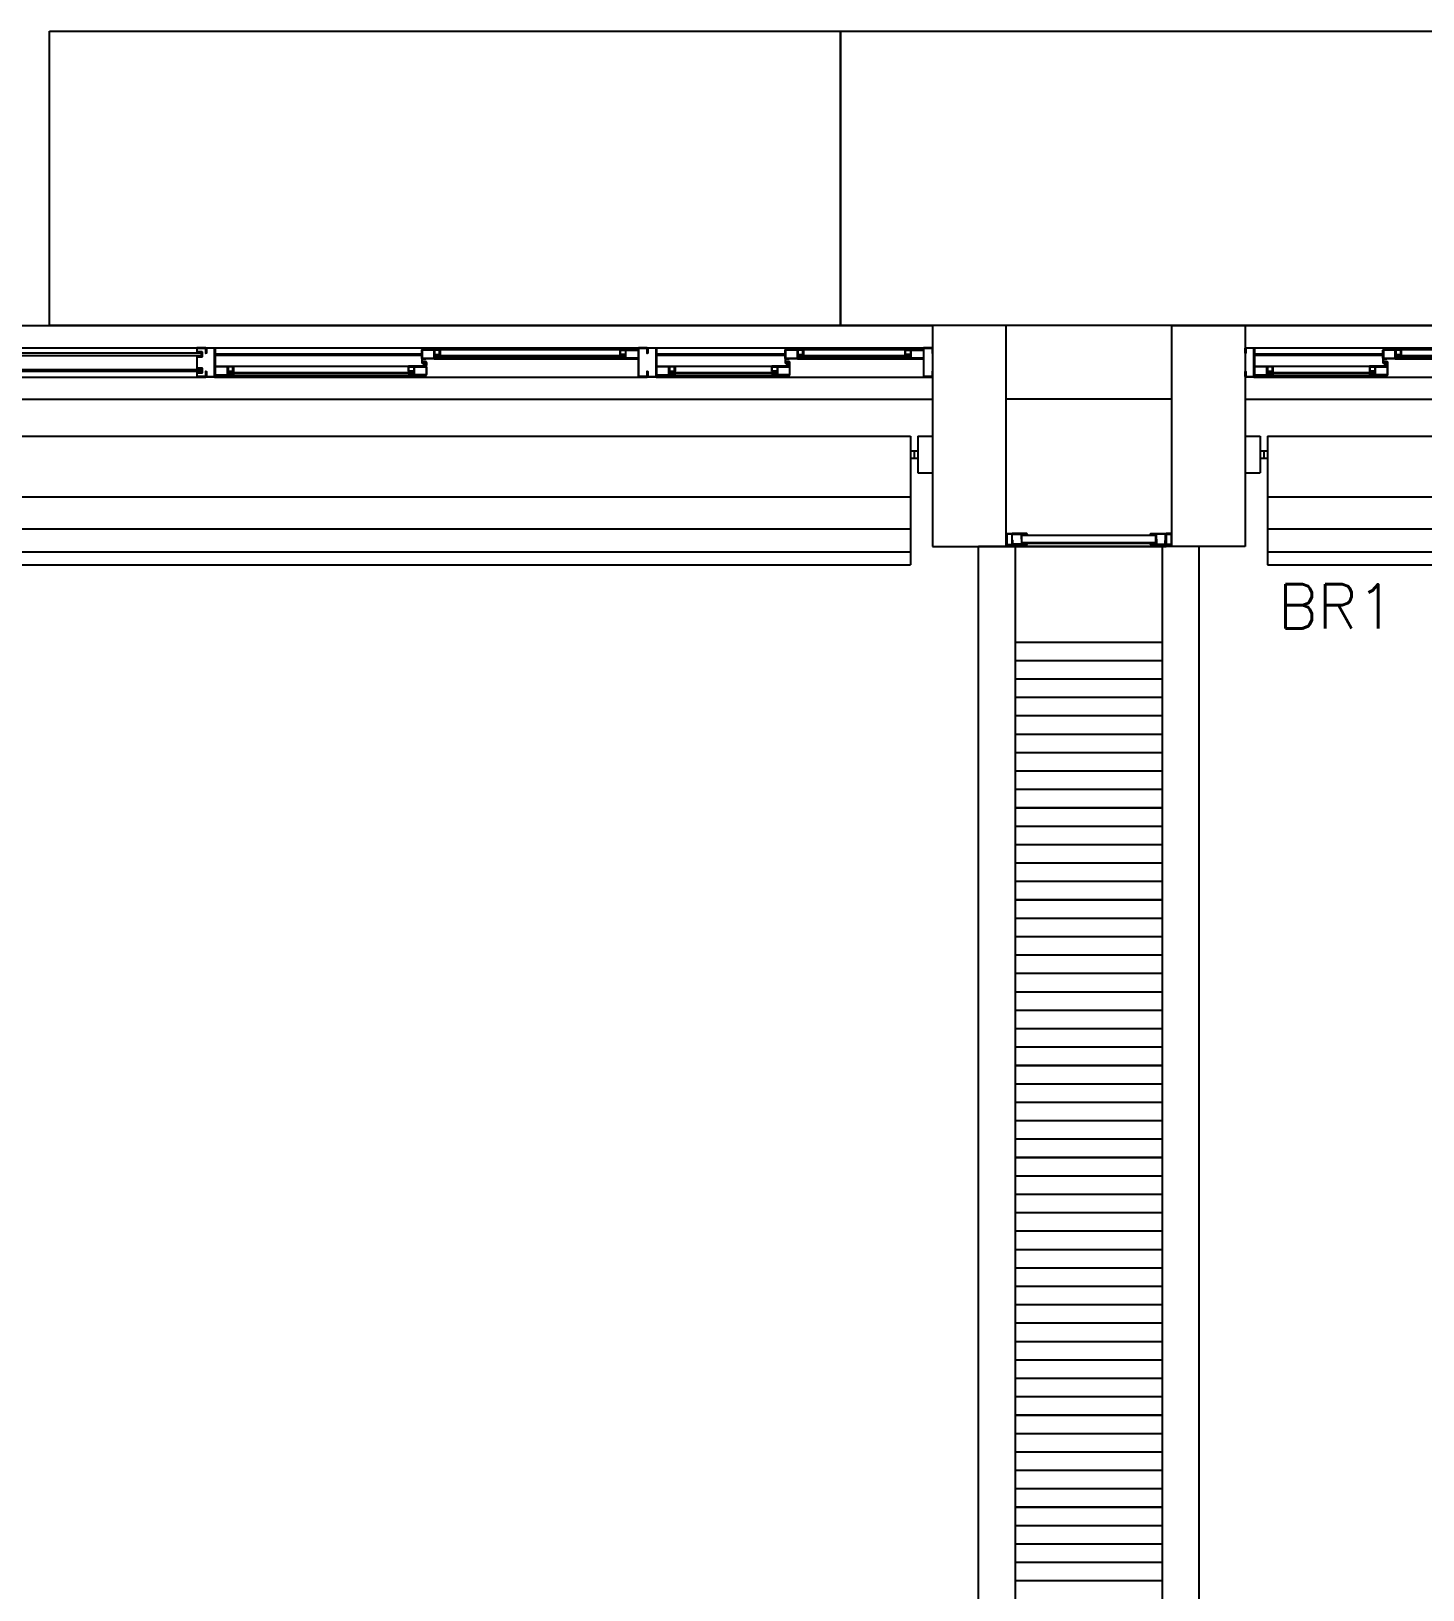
# Model space of a CAD drawing. Header units: millimetres. Extents: x 2128 to 2646, y 1972 to 2207.
# Drawn here: x 2266.161 to 2269.944, y 2124.081 to 2128.315 of the extents above; entities that cross this region are included whole.
import ezdxf

# ---------------------------------------------------------------- set-up
doc = ezdxf.new("R2010")
doc.units = ezdxf.units.MM
doc.linetypes.add('DASHED2', pattern=[0.375, 0.25, -0.125])
for name, color, linetype in [('AR-ALV', 2, 'Continuous'), ('AR-BANCADAS', 1, 'Continuous'), ('AR-BRISES', 1, 'Continuous'), ('AR-ESQ', 1, 'Continuous'), ('AR-ESTC', 3, 'Continuous'), ('AR-ESTC-V3', 3, 'Continuous'), ('AR-PEITORIL', 1, 'Continuous'), ('AR-PISO', 1, 'Continuous'), ('BC- VISTA', 1, 'Continuous'), ('BR-LINHAS', 1, 'Continuous'), ('BR-MONTANTE', 242, 'Continuous'), ('BR-PAINEL', 1, 'Continuous'), ('BR-SUPORTE', 1, 'Continuous'), ('BR-TEXTO', 2, 'Continuous'), ('DT-ESQ-BAGUETE-C', 1, 'Continuous'), ('DT-ESQ-BAGUETE-V', 1, 'Continuous'), ('DT-ESQ-CHAPA DOBRADA-V', 1, 'Continuous'), ('DT-ESQ-MARCO-V', 1, 'Continuous'), ('DT-ESQ-PERFIL CADEIRA-C', 2, 'Continuous'), ('DT-ESQ-PERFIL CADEIRA-V', 2, 'Continuous'), ('DT-ESQ-PERFIL U SIMPLES-C', 2, 'Continuous'), ('DT-ESQ-PERFIL U-C', 2, 'Continuous'), ('DT-ESQ-PERFIL U-V', 1, 'Continuous'), ('DT-ESQ-VENEZIANA-C', 1, 'Continuous'), ('DT-ESQ-VENEZIANA-V', 1, 'Continuous'), ('DT-ESQ-VIDRO-C', 2, 'Continuous'), ('DT-ESQ-VIDRO-V', 71, 'Continuous'), ('DT-TXTMOD', 1, 'Continuous')]:
    doc.layers.add(name, color=color, linetype=linetype)
doc.styles.add('S10', font='simplex.shx', dxfattribs={"height": 0.1})
doc.styles.add('S12', font='simplex.shx', dxfattribs={"width": 1.1, "height": 0.12})

# ---------------------------------------------------------------- blocks, each defined once
blk = doc.blocks.new('EF40-P')
at = {"layer": 'DT-ESQ-BAGUETE-C', "ltscale": 0.1}
for points in [[(0.4225, -0.08), (0.409, -0.08), (0.409, -0.0785), (0.422, -0.0785, 0.414214), (0.4225, -0.078), (0.4225, -0.067, 0.414214), (0.422, -0.0665), (0.409, -0.0665), (0.409, -0.065), (0.4225, -0.065, -0.414214), (0.424, -0.0665), (0.424, -0.0785, -0.414214)], [(0.0735, -0.125), (0.06, -0.125), (0.06, -0.1235), (0.073, -0.1235, 0.414214), (0.0735, -0.123), (0.0735, -0.112, 0.414214), (0.073, -0.1115), (0.06, -0.1115), (0.06, -0.11), (0.0735, -0.11, -0.414214), (0.075, -0.1115), (0.075, -0.1235, -0.414214)], [(0.339, -0.125), (0.3525, -0.125), (0.3525, -0.1235), (0.3395, -0.1235, -0.414214), (0.339, -0.123), (0.339, -0.112, -0.414214), (0.3395, -0.1115), (0.3525, -0.1115), (0.3525, -0.11), (0.339, -0.11, 0.414214), (0.3375, -0.1115), (0.3375, -0.1235, 0.414214)]]:
    blk.add_lwpolyline(points, format="xyb", close=True, dxfattribs=at)
at = {"layer": 'DT-ESQ-BAGUETE-V', "ltscale": 0.1}
for p, q in [((0.4225, -0.065), (0.7015, -0.065)), ((0.0735, -0.11), (0.339, -0.11))]:
    blk.add_line(p, q, dxfattribs=at)
at = {"layer": 'DT-ESQ-CHAPA DOBRADA-V', "ltscale": 0.1}
for p, q in [((0.025, -0.077), (0.374, -0.077)), ((0.025, -0.08), (0.374, -0.08))]:
    blk.add_line(p, q, dxfattribs=at)
at = {"layer": 'DT-ESQ-PERFIL CADEIRA-C', "ltscale": 0.1}
for p, q in [((0.376, -0.0885), (0.4225, -0.0885)), ((0.025, -0.1335), (0.0735, -0.1335)), ((0.3855, -0.1335), (0.339, -0.1335))]:
    blk.add_line(p, q, dxfattribs=at)
for points in [[(0.4225, -0.087, -1), (0.4225, -0.09), (0.376, -0.09, -0.414214), (0.374, -0.088), (0.374, -0.067, -0.414214), (0.376, -0.065), (0.4075, -0.065, -0.414214), (0.409, -0.0665), (0.409, -0.087)], [(0.409, -0.0885, -0.198913), (0.4079, -0.0881, -0.198913), (0.4075, -0.087), (0.4075, -0.067, 0.414214), (0.407, -0.0665), (0.376, -0.0665, 0.414214), (0.3755, -0.067), (0.3755, -0.088, 0.414214), (0.376, -0.0885)], [(0.0735, -0.135), (0.025, -0.135), (0.025, -0.1335), (0.06, -0.1335, -0.198912), (0.0589, -0.1331, -0.198913), (0.0585, -0.132), (0.0585, -0.112, 0.414214), (0.058, -0.1115), (0.025, -0.1115), (0.025, -0.11), (0.0585, -0.11, -0.414214), (0.06, -0.1115), (0.06, -0.1235), (0.06, -0.125), (0.06, -0.132), (0.0735, -0.132, -1)], [(0.339, -0.132, 1), (0.339, -0.135), (0.3855, -0.135, 0.414214), (0.3875, -0.133), (0.3875, -0.112, 0.414214), (0.3855, -0.11), (0.354, -0.11, 0.414214), (0.3525, -0.1115), (0.3525, -0.132)], [(0.3525, -0.1335, 0.198913), (0.3536, -0.1331, 0.198913), (0.354, -0.132), (0.354, -0.112, -0.414214), (0.3545, -0.1115), (0.3855, -0.1115, -0.414214), (0.386, -0.112), (0.386, -0.133, -0.414214), (0.3855, -0.1335)]]:
    blk.add_lwpolyline(points, format="xyb", close=True, dxfattribs=at)
at = {"layer": 'DT-ESQ-PERFIL CADEIRA-V', "ltscale": 0.1}
for p, q in [((0.4075, -0.09), (0.7015, -0.09)), ((0.0735, -0.135), (0.339, -0.135))]:
    blk.add_line(p, q, dxfattribs=at)
at = {"layer": 'DT-ESQ-PERFIL U SIMPLES-C', "ltscale": 0.1}
for points in [[(0.376, -0.102), (0.384, -0.102), (0.384, -0.1005), (0.376, -0.1005, -0.414214), (0.3755, -0.1), (0.3755, -0.092, -0.414214), (0.376, -0.0915), (0.384, -0.0915), (0.384, -0.09), (0.376, -0.09, 0.414214), (0.374, -0.092), (0.374, -0.1, 0.414214)], [(0.3855, -0.098), (0.3775, -0.098), (0.3775, -0.0995), (0.3855, -0.0995, -0.414214), (0.386, -0.1), (0.386, -0.108, -0.414214), (0.3855, -0.1085), (0.3775, -0.1085), (0.3775, -0.11), (0.3855, -0.11, 0.414214), (0.3875, -0.108), (0.3875, -0.1, 0.414214)]]:
    blk.add_lwpolyline(points, format="xyb", close=True, dxfattribs=at)
at = {"layer": 'DT-ESQ-PERFIL U-C', "ltscale": 0.1}
blk.add_lwpolyline([(0, -0.0615, -0.414214), (0.0015, -0.06), (0.0235, -0.06, -0.414214), (0.025, -0.0615), (0.025, -0.1385, -0.414214), (0.0235, -0.14), (0.0015, -0.14, -0.414214), (0, -0.1385), (0, -0.125), (0.0015, -0.125), (0.0015, -0.138, 0.414214), (0.002, -0.1385), (0.023, -0.1385, 0.414214), (0.0235, -0.138), (0.0235, -0.062, 0.414214), (0.023, -0.0615), (0.002, -0.0615, 0.414214), (0.0015, -0.062), (0.0015, -0.075), (0, -0.075)], format="xyb", close=True, dxfattribs=at)
at = {"layer": 'DT-ESQ-PERFIL U-V', "ltscale": 0.1}
for p, q in [((0.0235, -0.06), (0.7515, -0.06)), ((0.0235, -0.14), (0.7515, -0.14))]:
    blk.add_line(p, q, dxfattribs=at)
at = {"layer": 'DT-ESQ-VIDRO-C', "ltscale": 0.1}
for points in [[(0.7125, -0.085), (0.7125, -0.082), (0.4115, -0.082), (0.4115, -0.085)], [(0.063, -0.13), (0.063, -0.127), (0.3495, -0.127), (0.3495, -0.13)]]:
    blk.add_lwpolyline(points, close=True, dxfattribs=at)
at = {"layer": 'DT-TXTMOD', "ltscale": 0.1, "style": 'S10', "flags": 3}
for tag, p in [('M01', (0.025, -0.28)), ('M02', (0.3253, -0.28)), ('M03', (0.627, -0.28)), ('M04', (0.9288, -0.28)), ('M05', (1.2306, -0.28)), ('M06', (1.5323, -0.28)), ('M07', (1.8341, -0.28)), ('M08', (2.1359, -0.28)), ('M09', (2.4376, -0.28)), ('M10', (2.7394, -0.28)), ('M11', (3.0412, -0.28)), ('M12', (3.3429, -0.28)), ('M13', (3.6447, -0.28)), ('M14', (3.9464, -0.28)), ('M15', (4.2482, -0.28)), ('M16', (4.55, -0.28)), ('M17', (4.8517, -0.28))]:
    blk.add_attdef(tag, p, '', height=0.1, dxfattribs=at)
blk = doc.blocks.new('EF10-P')
at = {"layer": 'DT-ESQ-BAGUETE-C', "ltscale": 0.1}
for points in [[(3.81, -0.08), (3.7965, -0.08), (3.7965, -0.0785), (3.8095, -0.0785, 0.414214), (3.81, -0.078), (3.81, -0.067, 0.414214), (3.8095, -0.0665), (3.7965, -0.0665), (3.7965, -0.065), (3.81, -0.065, -0.414214), (3.8115, -0.0665), (3.8115, -0.0785, -0.414214)], [(4.3015, -0.08), (4.315, -0.08), (4.315, -0.0785), (4.302, -0.0785, -0.414214), (4.3015, -0.078), (4.3015, -0.067, -0.414214), (4.302, -0.0665), (4.315, -0.0665), (4.315, -0.065), (4.3015, -0.065, 0.414214), (4.3, -0.0665), (4.3, -0.0785, 0.414214)], [(4.7975, -0.08), (4.784, -0.08), (4.784, -0.0785), (4.797, -0.0785, 0.414214), (4.7975, -0.078), (4.7975, -0.067, 0.414214), (4.797, -0.0665), (4.784, -0.0665), (4.784, -0.065), (4.7975, -0.065, -0.414214), (4.799, -0.0665), (4.799, -0.0785, -0.414214)], [(5.0765, -0.08), (5.09, -0.08), (5.09, -0.0785), (5.077, -0.0785, -0.414214), (5.0765, -0.078), (5.0765, -0.067, -0.414214), (5.077, -0.0665), (5.09, -0.0665), (5.09, -0.065), (5.0765, -0.065, 0.414214), (5.075, -0.0665), (5.075, -0.0785, 0.414214)], [(3.2485, -0.125), (3.235, -0.125), (3.235, -0.1235), (3.248, -0.1235, 0.414214), (3.2485, -0.123), (3.2485, -0.112, 0.414214), (3.248, -0.1115), (3.235, -0.1115), (3.235, -0.11), (3.2485, -0.11, -0.414214), (3.25, -0.1115), (3.25, -0.1235, -0.414214)], [(3.7265, -0.125), (3.74, -0.125), (3.74, -0.1235), (3.727, -0.1235, -0.414214), (3.7265, -0.123), (3.7265, -0.112, -0.414214), (3.727, -0.1115), (3.74, -0.1115), (3.74, -0.11), (3.7265, -0.11, 0.414214), (3.725, -0.1115), (3.725, -0.1235, 0.414214)], [(4.4485, -0.125), (4.435, -0.125), (4.435, -0.1235), (4.448, -0.1235, 0.414214), (4.4485, -0.123), (4.4485, -0.112, 0.414214), (4.448, -0.1115), (4.435, -0.1115), (4.435, -0.11), (4.4485, -0.11, -0.414214), (4.45, -0.1115), (4.45, -0.1235, -0.414214)], [(4.714, -0.125), (4.7275, -0.125), (4.7275, -0.1235), (4.7145, -0.1235, -0.414214), (4.714, -0.123), (4.714, -0.112, -0.414214), (4.7145, -0.1115), (4.7275, -0.1115), (4.7275, -0.11), (4.714, -0.11, 0.414214), (4.7125, -0.1115), (4.7125, -0.1235, 0.414214)]]:
    blk.add_lwpolyline(points, format="xyb", close=True, dxfattribs=at)
at = {"layer": 'DT-ESQ-BAGUETE-V', "ltscale": 0.1}
for p, q in [((3.81, -0.065), (4.3015, -0.065)), ((4.7975, -0.065), (5.0765, -0.065)), ((3.2485, -0.11), (3.7265, -0.11)), ((4.4485, -0.11), (4.714, -0.11))]:
    blk.add_line(p, q, dxfattribs=at)
at = {"layer": 'DT-ESQ-CHAPA DOBRADA-V', "ltscale": 0.1}
for p, q in [((3.2, -0.077), (3.7615, -0.077)), ((3.2, -0.08), (3.7615, -0.08)), ((4.4, -0.077), (4.749, -0.077)), ((4.4, -0.08), (4.749, -0.08))]:
    blk.add_line(p, q, dxfattribs=at)
at = {"layer": 'DT-ESQ-MARCO-V', "ltscale": 0.1}
for p, q in [((2.5985, -0.06), (3.1515, -0.06)), ((2.5985, -0.14), (3.1515, -0.14))]:
    blk.add_line(p, q, dxfattribs=at)
at = {"layer": 'DT-ESQ-PERFIL CADEIRA-C', "ltscale": 0.1}
for p, q in [((3.7635, -0.0885), (3.81, -0.0885)), ((4.35, -0.0885), (4.3015, -0.0885)), ((4.751, -0.0885), (4.7975, -0.0885)), ((5.125, -0.0885), (5.0765, -0.0885)), ((3.2, -0.1335), (3.2485, -0.1335)), ((3.773, -0.1335), (3.7265, -0.1335)), ((4.4, -0.1335), (4.4485, -0.1335)), ((4.7605, -0.1335), (4.714, -0.1335))]:
    blk.add_line(p, q, dxfattribs=at)
for points in [[(3.81, -0.087, -1), (3.81, -0.09), (3.7635, -0.09, -0.414214), (3.7615, -0.088), (3.7615, -0.067, -0.414214), (3.7635, -0.065), (3.795, -0.065, -0.414214), (3.7965, -0.0665), (3.7965, -0.087)], [(3.7965, -0.0885, -0.198913), (3.7954, -0.0881, -0.198913), (3.795, -0.087), (3.795, -0.067, 0.414214), (3.7945, -0.0665), (3.7635, -0.0665, 0.414214), (3.763, -0.067), (3.763, -0.088, 0.414214), (3.7635, -0.0885)], [(4.3015, -0.09), (4.35, -0.09), (4.35, -0.0885), (4.315, -0.0885, 0.198912), (4.3161, -0.0881, 0.198913), (4.3165, -0.087), (4.3165, -0.067, -0.414214), (4.317, -0.0665), (4.35, -0.0665), (4.35, -0.065), (4.3165, -0.065, 0.414214), (4.315, -0.0665), (4.315, -0.0785), (4.315, -0.08), (4.315, -0.087), (4.3015, -0.087, 1)], [(4.7975, -0.087, -1), (4.7975, -0.09), (4.751, -0.09, -0.414214), (4.749, -0.088), (4.749, -0.067, -0.414214), (4.751, -0.065), (4.7825, -0.065, -0.414214), (4.784, -0.0665), (4.784, -0.087)], [(4.784, -0.0885, -0.198913), (4.7829, -0.0881, -0.198913), (4.7825, -0.087), (4.7825, -0.067, 0.414214), (4.782, -0.0665), (4.751, -0.0665, 0.414214), (4.7505, -0.067), (4.7505, -0.088, 0.414214), (4.751, -0.0885)], [(5.0765, -0.09), (5.125, -0.09), (5.125, -0.0885), (5.09, -0.0885, 0.198912), (5.0911, -0.0881, 0.198913), (5.0915, -0.087), (5.0915, -0.067, -0.414214), (5.092, -0.0665), (5.125, -0.0665), (5.125, -0.065), (5.0915, -0.065, 0.414214), (5.09, -0.0665), (5.09, -0.0785), (5.09, -0.08), (5.09, -0.087), (5.0765, -0.087, 1)], [(3.2485, -0.135), (3.2, -0.135), (3.2, -0.1335), (3.235, -0.1335, -0.198912), (3.2339, -0.1331, -0.198913), (3.2335, -0.132), (3.2335, -0.112, 0.414214), (3.233, -0.1115), (3.2, -0.1115), (3.2, -0.11), (3.2335, -0.11, -0.414214), (3.235, -0.1115), (3.235, -0.1235), (3.235, -0.125), (3.235, -0.132), (3.2485, -0.132, -1)], [(3.7265, -0.132, 1), (3.7265, -0.135), (3.773, -0.135, 0.414214), (3.775, -0.133), (3.775, -0.112, 0.414214), (3.773, -0.11), (3.7415, -0.11, 0.414214), (3.74, -0.1115), (3.74, -0.132)], [(3.74, -0.1335, 0.198913), (3.7411, -0.1331, 0.198913), (3.7415, -0.132), (3.7415, -0.112, -0.414214), (3.742, -0.1115), (3.773, -0.1115, -0.414214), (3.7735, -0.112), (3.7735, -0.133, -0.414214), (3.773, -0.1335)], [(4.4485, -0.135), (4.4, -0.135), (4.4, -0.1335), (4.435, -0.1335, -0.198912), (4.4339, -0.1331, -0.198913), (4.4335, -0.132), (4.4335, -0.112, 0.414214), (4.433, -0.1115), (4.4, -0.1115), (4.4, -0.11), (4.4335, -0.11, -0.414214), (4.435, -0.1115), (4.435, -0.1235), (4.435, -0.125), (4.435, -0.132), (4.4485, -0.132, -1)], [(4.714, -0.132, 1), (4.714, -0.135), (4.7605, -0.135, 0.414214), (4.7625, -0.133), (4.7625, -0.112, 0.414214), (4.7605, -0.11), (4.729, -0.11, 0.414214), (4.7275, -0.1115), (4.7275, -0.132)], [(4.7275, -0.1335, 0.198913), (4.7286, -0.1331, 0.198913), (4.729, -0.132), (4.729, -0.112, -0.414214), (4.7295, -0.1115), (4.7605, -0.1115, -0.414214), (4.761, -0.112), (4.761, -0.133, -0.414214), (4.7605, -0.1335)]]:
    blk.add_lwpolyline(points, format="xyb", close=True, dxfattribs=at)
at = {"layer": 'DT-ESQ-PERFIL CADEIRA-V', "ltscale": 0.1}
for p, q in [((3.795, -0.09), (4.3015, -0.09)), ((4.7825, -0.09), (5.0765, -0.09)), ((3.2485, -0.135), (3.7265, -0.135)), ((4.4485, -0.135), (4.714, -0.135))]:
    blk.add_line(p, q, dxfattribs=at)
at = {"layer": 'DT-ESQ-PERFIL U SIMPLES-C', "ltscale": 0.1}
for points in [[(3.7635, -0.102), (3.7715, -0.102), (3.7715, -0.1005), (3.7635, -0.1005, -0.414214), (3.763, -0.1), (3.763, -0.092, -0.414214), (3.7635, -0.0915), (3.7715, -0.0915), (3.7715, -0.09), (3.7635, -0.09, 0.414214), (3.7615, -0.092), (3.7615, -0.1, 0.414214)], [(3.773, -0.098), (3.765, -0.098), (3.765, -0.0995), (3.773, -0.0995, -0.414214), (3.7735, -0.1), (3.7735, -0.108, -0.414214), (3.773, -0.1085), (3.765, -0.1085), (3.765, -0.11), (3.773, -0.11, 0.414214), (3.775, -0.108), (3.775, -0.1, 0.414214)], [(4.751, -0.102), (4.759, -0.102), (4.759, -0.1005), (4.751, -0.1005, -0.414214), (4.7505, -0.1), (4.7505, -0.092, -0.414214), (4.751, -0.0915), (4.759, -0.0915), (4.759, -0.09), (4.751, -0.09, 0.414214), (4.749, -0.092), (4.749, -0.1, 0.414214)], [(4.7605, -0.098), (4.7525, -0.098), (4.7525, -0.0995), (4.7605, -0.0995, -0.414214), (4.761, -0.1), (4.761, -0.108, -0.414214), (4.7605, -0.1085), (4.7525, -0.1085), (4.7525, -0.11), (4.7605, -0.11, 0.414214), (4.7625, -0.108), (4.7625, -0.1, 0.414214)]]:
    blk.add_lwpolyline(points, format="xyb", close=True, dxfattribs=at)
at = {"layer": 'DT-ESQ-PERFIL U-C', "ltscale": 0.1}
for points in [[(3.15, -0.1285), (3.15, -0.1385, 0.414214), (3.1515, -0.14), (3.1735, -0.14, 0.414214), (3.175, -0.1385), (3.175, -0.125), (3.1735, -0.125), (3.1735, -0.138, -0.414214), (3.173, -0.1385), (3.152, -0.1385, -0.414214), (3.1515, -0.138), (3.1515, -0.1285), (3.1645, -0.1285, 0.414214), (3.166, -0.127), (3.166, -0.117, 0.414214), (3.1645, -0.1155), (3.1515, -0.1155), (3.1515, -0.0845), (3.1645, -0.0845, 0.414214), (3.166, -0.083), (3.166, -0.073, 0.414214), (3.1645, -0.0715), (3.1515, -0.0715), (3.1515, -0.062, -0.414214), (3.152, -0.0615), (3.173, -0.0615, -0.414214), (3.1735, -0.062), (3.1735, -0.075), (3.175, -0.075), (3.175, -0.0615, 0.414214), (3.1735, -0.06), (3.1515, -0.06, 0.414214), (3.15, -0.0615), (3.15, -0.0715, 0.414214), (3.1515, -0.073), (3.1645, -0.073), (3.1645, -0.083), (3.1515, -0.083), (3.1515, -0.083, 0.414214), (3.15, -0.0845), (3.15, -0.1155, 0.414214), (3.1515, -0.117), (3.1515, -0.117), (3.1645, -0.117), (3.1645, -0.127), (3.1515, -0.127, 0.414214)], [(3.175, -0.0615, -0.414214), (3.1765, -0.06), (3.1985, -0.06, -0.414214), (3.2, -0.0615), (3.2, -0.1385, -0.414214), (3.1985, -0.14), (3.1765, -0.14, -0.414214), (3.175, -0.1385), (3.175, -0.125), (3.1765, -0.125), (3.1765, -0.138, 0.414214), (3.177, -0.1385), (3.198, -0.1385, 0.414214), (3.1985, -0.138), (3.1985, -0.062, 0.414214), (3.198, -0.0615), (3.177, -0.0615, 0.414214), (3.1765, -0.062), (3.1765, -0.075), (3.175, -0.075)], [(4.375, -0.0615, 0.414214), (4.3735, -0.06), (4.3515, -0.06, 0.414214), (4.35, -0.0615), (4.35, -0.1385, 0.414214), (4.3515, -0.14), (4.3735, -0.14, 0.414214), (4.375, -0.1385), (4.375, -0.125), (4.3735, -0.125), (4.3735, -0.138, -0.414214), (4.373, -0.1385), (4.352, -0.1385, -0.414214), (4.3515, -0.138), (4.3515, -0.062, -0.414214), (4.352, -0.0615), (4.373, -0.0615, -0.414214), (4.3735, -0.062), (4.3735, -0.075), (4.375, -0.075)], [(4.375, -0.0615, -0.414214), (4.3765, -0.06), (4.3985, -0.06, -0.414214), (4.4, -0.0615), (4.4, -0.1385, -0.414214), (4.3985, -0.14), (4.3765, -0.14, -0.414214), (4.375, -0.1385), (4.375, -0.125), (4.3765, -0.125), (4.3765, -0.138, 0.414214), (4.377, -0.1385), (4.398, -0.1385, 0.414214), (4.3985, -0.138), (4.3985, -0.062, 0.414214), (4.398, -0.0615), (4.377, -0.0615, 0.414214), (4.3765, -0.062), (4.3765, -0.075), (4.375, -0.075)], [(5.15, -0.0615, 0.414214), (5.1485, -0.06), (5.1265, -0.06, 0.414214), (5.125, -0.0615), (5.125, -0.1385, 0.414214), (5.1265, -0.14), (5.1485, -0.14, 0.414214), (5.15, -0.1385), (5.15, -0.125), (5.1485, -0.125), (5.1485, -0.138, -0.414214), (5.148, -0.1385), (5.127, -0.1385, -0.414214), (5.1265, -0.138), (5.1265, -0.062, -0.414214), (5.127, -0.0615), (5.148, -0.0615, -0.414214), (5.1485, -0.062), (5.1485, -0.075), (5.15, -0.075)]]:
    blk.add_lwpolyline(points, format="xyb", close=True, dxfattribs=at)
at = {"layer": 'DT-ESQ-PERFIL U-V', "ltscale": 0.1}
for p, q in [((3.1985, -0.06), (4.3515, -0.06)), ((4.3985, -0.06), (5.1265, -0.06)), ((3.1985, -0.14), (4.3515, -0.14)), ((4.3985, -0.14), (5.1265, -0.14))]:
    blk.add_line(p, q, dxfattribs=at)
at = {"layer": 'DT-ESQ-VIDRO-C', "ltscale": 0.1}
for points in [[(3.1625, -0.081), (3.1625, -0.075), (2.5875, -0.075), (2.5875, -0.081)], [(4.3125, -0.085), (4.3125, -0.082), (3.799, -0.082), (3.799, -0.085)], [(5.0875, -0.085), (5.0875, -0.082), (4.7865, -0.082), (4.7865, -0.085)], [(3.238, -0.13), (3.238, -0.127), (3.737, -0.127), (3.737, -0.13)], [(4.438, -0.13), (4.438, -0.127), (4.7245, -0.127), (4.7245, -0.13)]]:
    blk.add_lwpolyline(points, close=True, dxfattribs=at)
at = {"layer": 'DT-ESQ-VIDRO-V', "ltscale": 0.1}
blk.add_lwpolyline([(3.1625, -0.119), (3.1625, -0.125), (2.5875, -0.125), (2.5875, -0.119)], close=True, dxfattribs=at)
at = {"layer": 'DT-TXTMOD', "ltscale": 0.1, "style": 'S10', "flags": 3}
for tag, p in [('M01', (0.025, -0.28)), ('M02', (0.3253, -0.28)), ('M03', (0.627, -0.28)), ('M04', (0.9288, -0.28)), ('M05', (1.2306, -0.28)), ('M06', (1.5323, -0.28)), ('M07', (1.8341, -0.28)), ('M08', (2.1359, -0.28)), ('M09', (2.4376, -0.28)), ('M10', (2.7394, -0.28)), ('M11', (3.0412, -0.28)), ('M12', (3.3429, -0.28)), ('M13', (3.6447, -0.28)), ('M14', (3.9464, -0.28)), ('M15', (4.2482, -0.28)), ('M16', (4.55, -0.28)), ('M17', (4.8517, -0.28))]:
    blk.add_attdef(tag, p, '', height=0.1, dxfattribs=at)
blk = doc.blocks.new('BR-MODULO1')
at = {"layer": 'BR-LINHAS'}
for p, q in [((0.06, -0.2648), (2.535, -0.2648)), ((2.615, -0.2648), (5.09, -0.2648)), ((0.06, -0.3524), (2.535, -0.3524)), ((2.615, -0.3524), (5.09, -0.3524)), ((0.06, -0.4147), (2.535, -0.4147)), ((2.615, -0.4147), (5.09, -0.4147))]:
    blk.add_line(p, q, dxfattribs=at)
at = {"layer": 'BR-MONTANTE'}
for p, q in [((0, -0.1), (0, -0.2)), ((0, -0.1), (0.04, -0.1)), ((0.04, -0.1), (0.04, -0.2)), ((5.11, -0.1), (5.11, -0.2)), ((5.11, -0.1), (5.15, -0.1)), ((5.15, -0.1), (5.15, -0.2)), ((0, -0.2), (0.04, -0.2)), ((5.11, -0.2), (5.15, -0.2))]:
    blk.add_line(p, q, dxfattribs=at)
at = {"layer": 'BR-PAINEL'}
for p, q in [((0.06, -0.1), (2.535, -0.1)), ((0.06, -0.1), (0.06, -0.45)), ((2.615, -0.1), (5.09, -0.1)), ((5.09, -0.1), (5.09, -0.45)), ((0.06, -0.45), (2.535, -0.45)), ((2.615, -0.45), (5.09, -0.45))]:
    blk.add_line(p, q, dxfattribs=at)
at = {"layer": 'BR-SUPORTE'}
for p, q in [((0.04, -0.14), (0.06, -0.14)), ((0.04, -0.16), (0.06, -0.16)), ((0.05, -0.14), (0.05, -0.16)), ((5.09, -0.14), (5.11, -0.14)), ((5.09, -0.16), (5.11, -0.16)), ((5.1, -0.14), (5.1, -0.16))]:
    blk.add_line(p, q, dxfattribs=at)
blk = doc.blocks.new('EF01C-P')
at = {"layer": 'DT-ESQ-BAGUETE-C', "ltscale": 0.1}
for points in [[(0.0015, 0.035), (0.015, 0.035), (0.015, 0.0335), (0.0015, 0.0335), (0.0015, 0.005), (0.015, 0.005), (0.015, 0.0035), (0.0015, 0.0035, -0.414214), (0, 0.005), (0, 0.0335, -0.414214)], [(0.4485, 0.035), (0.435, 0.035), (0.435, 0.0335), (0.4485, 0.0335), (0.4485, 0.005), (0.435, 0.005), (0.435, 0.0035), (0.4485, 0.0035, 0.414214), (0.45, 0.005), (0.45, 0.0335, 0.414214)]]:
    blk.add_lwpolyline(points, format="xyb", close=True, dxfattribs=at)
at = {"layer": 'DT-ESQ-PERFIL CADEIRA-C', "ltscale": 0.1}
for points in [[(0.01, 0.0015), (0.01, 0.003), (0.0015, 0.003, 1), (0.0015, 0), (0.015, 0, 0.414214), (0.0165, 0.0015), (0.0165, 0.0335), (0.043, 0.0335)], [(0.043, 0.0065), (0.018, 0.0065), (0.018, 0.0165), (0.0165, 0.0165), (0.0165, 0.0065, 0.414214), (0.018, 0.005), (0.043, 0.005), (0.0565, 0.005, 1), (0.0565, 0.008), (0.043, 0.008), (0.043, 0.02), (0.043, 0.032), (0.0565, 0.032, 1), (0.0565, 0.035), (0.043, 0.035), (0.0165, 0.035, 0.414214), (0.015, 0.0335), (0.015, 0.0015), (0.0015, 0.0015)], [(0.0415, 0.02), (0.0415, 0.032, -0.414214), (0.043, 0.0335), (0.0565, 0.0335)], [(0.0415, 0.02), (0.0415, 0.008, 0.414214), (0.043, 0.0065), (0.0565, 0.0065)], [(0.407, 0.0065), (0.432, 0.0065), (0.432, 0.0165), (0.4335, 0.0165), (0.4335, 0.0065, -0.414214), (0.432, 0.005), (0.407, 0.005), (0.3935, 0.005, -1), (0.3935, 0.008), (0.407, 0.008), (0.407, 0.02), (0.407, 0.032), (0.3935, 0.032, -1), (0.3935, 0.035), (0.407, 0.035), (0.4335, 0.035, -0.414214), (0.435, 0.0335), (0.435, 0.0015), (0.4485, 0.0015)], [(0.4085, 0.02), (0.4085, 0.032, 0.414214), (0.407, 0.0335), (0.3935, 0.0335)], [(0.4085, 0.02), (0.4085, 0.008, -0.414214), (0.407, 0.0065), (0.3935, 0.0065)], [(0.44, 0.0015), (0.44, 0.003), (0.4485, 0.003, -1), (0.4485, 0), (0.435, 0, -0.414214), (0.4335, 0.0015), (0.4335, 0.0335), (0.407, 0.0335)]]:
    blk.add_lwpolyline(points, format="xyb", dxfattribs=at)
at = {"layer": 'DT-ESQ-PERFIL CADEIRA-V', "ltscale": 0.1}
blk.add_line((0.015, 0), (0.435, 0), dxfattribs=at)
at = {"layer": 'DT-ESQ-VENEZIANA-C', "ltscale": 0.1}
for p, q in [((0.043, 0.0105), (0.407, 0.0105)), ((0.043, 0.009), (0.407, 0.009))]:
    blk.add_line(p, q, dxfattribs=at)
at = {"layer": 'DT-ESQ-VENEZIANA-V', "ltscale": 0.1}
blk.add_line((0.043, 0.031), (0.407, 0.031), dxfattribs=at)
at = {"layer": 'DT-TXTMOD', "ltscale": 0.1, "style": 'S10', "flags": 3}
blk.add_attdef('EF01C', (0.0208, -0.14), '', height=0.1, dxfattribs=at)
blk = doc.blocks.new('BCP21')
at = {"layer": 'BC- VISTA'}
blk.add_lwpolyline([(0.8, 0), (0.8, -2.15), (0, -2.15), (0, 0)], close=True, dxfattribs=at)
blk = doc.blocks.new('DET-GS-PLANTA BAIXA1')
at = {"layer": 'AR-ESTC-V3'}
for p, q in [((6, -3.3688), (6, 0)), ((6.1, -3.3688), (6.1, 0)), ((6.5, -3.3688), (6.5, 0)), ((6.6, -3.3688), (6.6, 0))]:
    blk.add_line(p, q, dxfattribs=at)
at = {"layer": 'AR-ESTC-V3', "color": 1}
for p, q in [((6.1, -0.2596), (6.5, -0.2596)), ((6.1, -0.3096), (6.5, -0.3096)), ((6.1, -0.3596), (6.5, -0.3596)), ((6.1, -0.4096), (6.5, -0.4096)), ((6.1, -0.4596), (6.5, -0.4596)), ((6.1, -0.5096), (6.5, -0.5096)), ((6.1, -0.5596), (6.5, -0.5596)), ((6.1, -0.6096), (6.5, -0.6096)), ((6.1, -0.6596), (6.5, -0.6596)), ((6.1, -0.7096), (6.5, -0.7096)), ((6.1, -0.7596), (6.5, -0.7596)), ((6.1, -0.8096), (6.5, -0.8096)), ((6.1, -0.8596), (6.5, -0.8596)), ((6.1, -0.9096), (6.5, -0.9096)), ((6.1, -0.9596), (6.5, -0.9596)), ((6.1, -1.0096), (6.5, -1.0096)), ((6.1, -1.0596), (6.5, -1.0596)), ((6.1, -1.1096), (6.5, -1.1096)), ((6.1, -1.1596), (6.5, -1.1596)), ((6.1, -1.2096), (6.5, -1.2096)), ((6.1, -1.2596), (6.5, -1.2596)), ((6.1, -1.3096), (6.5, -1.3096)), ((6.1, -1.3596), (6.5, -1.3596)), ((6.1, -1.4096), (6.5, -1.4096)), ((6.1, -1.4596), (6.5, -1.4596)), ((6.1, -1.5096), (6.5, -1.5096)), ((6.1, -1.5596), (6.5, -1.5596)), ((6.1, -1.6096), (6.5, -1.6096)), ((6.1, -1.6596), (6.5, -1.6596)), ((6.1, -1.7096), (6.5, -1.7096)), ((6.1, -1.7596), (6.5, -1.7596)), ((6.1, -1.8096), (6.5, -1.8096)), ((6.1, -1.8596), (6.5, -1.8596)), ((6.1, -1.9096), (6.5, -1.9096)), ((6.1, -1.9596), (6.5, -1.9596)), ((6.1, -2.0096), (6.5, -2.0096)), ((6.1, -2.0596), (6.5, -2.0596)), ((6.1, -2.1096), (6.5, -2.1096)), ((6.1, -2.1596), (6.5, -2.1596)), ((6.1, -2.2096), (6.5, -2.2096)), ((6.1, -2.2596), (6.5, -2.2596)), ((6.1, -2.3096), (6.5, -2.3096)), ((6.1, -2.3596), (6.5, -2.3596)), ((6.1, -2.4096), (6.5, -2.4096)), ((6.1, -2.4596), (6.5, -2.4596)), ((6.1, -2.5096), (6.5, -2.5096)), ((6.1, -2.5596), (6.5, -2.5596)), ((6.1, -2.6096), (6.5, -2.6096)), ((6.1, -2.6596), (6.5, -2.6596)), ((6.1, -2.6596), (6.5, -2.6596)), ((6.1, -2.7096), (6.5, -2.7096)), ((6.1, -2.7096), (6.5, -2.7096)), ((6.1, -2.7596), (6.5, -2.7596)), ((6.1, -2.8096), (6.5, -2.8096))]:
    blk.add_line(p, q, dxfattribs=at)

msp = doc.modelspace()

# ---------------------------------------------------------------- linework, layer by layer
at = {"layer": 'AR-ALV'}
for p, q in [((2269.2615, 2127.5151), (2268.8115, 2127.5151)), ((2269.2615, 2127.3151), (2268.8115, 2127.3151))]:
    msp.add_line(p, q, dxfattribs=at)
at = {"layer": 'AR-ESTC'}
for p, q in [((2268.8115, 2127.5151), (2268.6115, 2127.5151)), ((2268.6115, 2127.5151), (2268.6115, 2126.9151)), ((2268.8115, 2126.9151), (2268.8115, 2127.5151)), ((2269.2615, 2127.5151), (2269.4615, 2127.5151)), ((2269.2615, 2126.9151), (2269.2615, 2127.5151)), ((2269.4615, 2127.5151), (2269.4615, 2126.9151)), ((2268.6115, 2126.9151), (2268.8115, 2126.9151)), ((2269.4615, 2126.9151), (2269.2615, 2126.9151))]:
    msp.add_line(p, q, dxfattribs=at)
at = {"layer": 'AR-PEITORIL'}
for p, q in [((2263.4615, 2127.5151), (2268.6115, 2127.5151)), ((2269.4615, 2127.5151), (2274.6115, 2127.5151)), ((2263.4615, 2127.3151), (2268.6115, 2127.3151)), ((2269.4615, 2127.3151), (2274.6115, 2127.3151))]:
    msp.add_line(p, q, dxfattribs=at)
at = {"layer": 'AR-PISO', "linetype": 'Continuous'}
for p, q in [((2269.3365, 2126.9151), (2268.7365, 2126.9151)), ((2268.7365, 2123.5463), (2268.7365, 2126.9151)), ((2268.8365, 2123.5463), (2268.8365, 2126.9151)), ((2269.2365, 2123.5463), (2269.2365, 2126.9151)), ((2269.3365, 2123.5463), (2269.3365, 2126.9151)), ((2268.8365, 2126.6556), (2269.2365, 2126.6556)), ((2268.8365, 2126.6056), (2269.2365, 2126.6056)), ((2268.8365, 2126.5556), (2269.2365, 2126.5556)), ((2268.8365, 2126.5056), (2269.2365, 2126.5056)), ((2268.8365, 2126.4556), (2269.2365, 2126.4556)), ((2268.8365, 2126.4056), (2269.2365, 2126.4056)), ((2268.8365, 2126.3556), (2269.2365, 2126.3556)), ((2268.8365, 2126.3056), (2269.2365, 2126.3056)), ((2268.8365, 2126.2556), (2269.2365, 2126.2556)), ((2268.8365, 2126.2056), (2269.2365, 2126.2056)), ((2268.8365, 2126.1556), (2269.2365, 2126.1556)), ((2268.8365, 2126.1056), (2269.2365, 2126.1056)), ((2268.8365, 2126.0556), (2269.2365, 2126.0556)), ((2268.8365, 2126.0056), (2269.2365, 2126.0056)), ((2268.8365, 2125.9556), (2269.2365, 2125.9556)), ((2268.8365, 2125.9056), (2269.2365, 2125.9056)), ((2268.8365, 2125.8556), (2269.2365, 2125.8556)), ((2268.8365, 2125.8056), (2269.2365, 2125.8056)), ((2268.8365, 2125.7556), (2269.2365, 2125.7556)), ((2268.8365, 2125.7056), (2269.2365, 2125.7056)), ((2268.8365, 2125.6556), (2269.2365, 2125.6556)), ((2268.8365, 2125.6056), (2269.2365, 2125.6056)), ((2268.8365, 2125.5556), (2269.2365, 2125.5556)), ((2268.8365, 2125.5056), (2269.2365, 2125.5056)), ((2268.8365, 2125.4556), (2269.2365, 2125.4556)), ((2268.8365, 2125.4056), (2269.2365, 2125.4056)), ((2268.8365, 2125.3556), (2269.2365, 2125.3556)), ((2268.8365, 2125.3056), (2269.2365, 2125.3056)), ((2268.8365, 2125.2556), (2269.2365, 2125.2556)), ((2268.8365, 2125.2056), (2269.2365, 2125.2056)), ((2268.8365, 2125.1556), (2269.2365, 2125.1556)), ((2268.8365, 2125.1056), (2269.2365, 2125.1056)), ((2268.8365, 2125.0556), (2269.2365, 2125.0556)), ((2268.8365, 2125.0056), (2269.2365, 2125.0056)), ((2268.8365, 2124.9556), (2269.2365, 2124.9556)), ((2268.8365, 2124.9056), (2269.2365, 2124.9056)), ((2268.8365, 2124.8556), (2269.2365, 2124.8556)), ((2268.8365, 2124.8056), (2269.2365, 2124.8056)), ((2268.8365, 2124.7556), (2269.2365, 2124.7556)), ((2268.8365, 2124.7056), (2269.2365, 2124.7056)), ((2268.8365, 2124.6556), (2269.2365, 2124.6556)), ((2268.8365, 2124.6056), (2269.2365, 2124.6056)), ((2268.8365, 2124.5556), (2269.2365, 2124.5556)), ((2268.8365, 2124.5056), (2269.2365, 2124.5056)), ((2268.8365, 2124.4556), (2269.2365, 2124.4556)), ((2268.8365, 2124.4056), (2269.2365, 2124.4056)), ((2268.8365, 2124.3556), (2269.2365, 2124.3556)), ((2268.8365, 2124.3056), (2269.2365, 2124.3056)), ((2268.8365, 2124.2556), (2269.2365, 2124.2556)), ((2268.8365, 2124.2556), (2269.2365, 2124.2556)), ((2268.8365, 2124.2056), (2269.2365, 2124.2056)), ((2268.8365, 2124.2056), (2269.2365, 2124.2056)), ((2268.8365, 2124.1556), (2269.2365, 2124.1556)), ((2268.8365, 2124.1056), (2269.2365, 2124.1056))]:
    msp.add_line(p, q, dxfattribs=at)

# ---------------------------------------------------------------- block references
msp.add_blockref('DET-GS-PLANTA BAIXA1', (2262.7365, 2126.9151))
at = {"layer": 'AR-BANCADAS', "rotation": 90}
for p in [(2266.2115, 2127.5151), (2268.3615, 2127.5151)]:
    msp.add_blockref('BCP21', p, dxfattribs=at)
at = {"layer": 'AR-BRISES'}
msp.add_blockref('BR-MODULO1', (2263.4615, 2127.3151), dxfattribs=at)
ref = msp.add_blockref('BR-MODULO1', (2269.4615, 2127.3151), dxfattribs=at)
ref.add_attrib('BR', 'BR1', (2269.5499, 2126.6927), dxfattribs={"layer": 'BR-TEXTO', "height": 0.12, "style": 'S12'})
at = {"layer": 'AR-ESQ', "linetype": 'DASHED2'}
for name, p in [('EF10-P', (2263.4615, 2127.5151)), ('EF40-P', (2269.4615, 2127.5151))]:
    msp.add_blockref(name, p, dxfattribs=at)
at = {"layer": 'AR-ESQ'}
msp.add_blockref('EF01C-P', (2268.8115, 2126.9151), dxfattribs=at)

doc.saveas('drawing.dxf')
